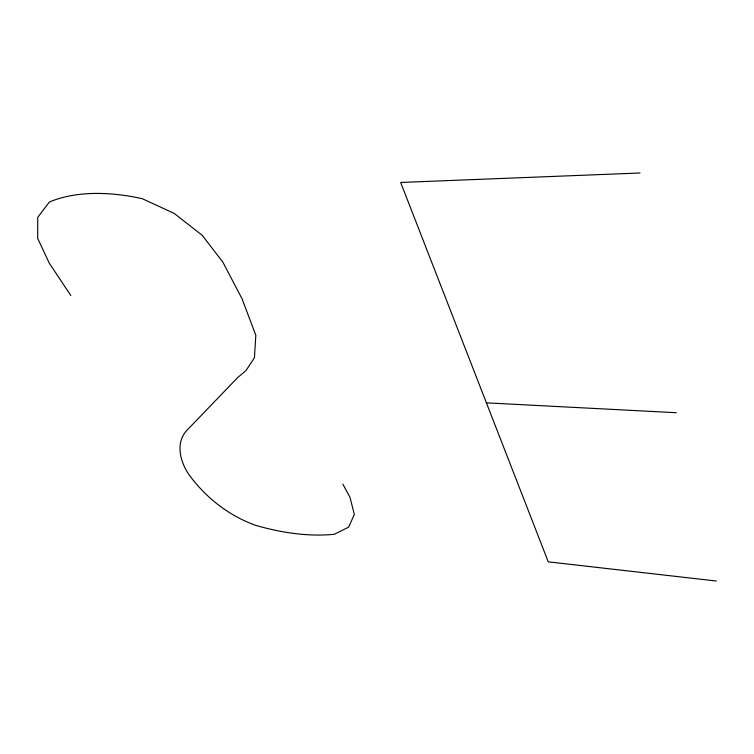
<?xml version="1.0" encoding="UTF-8"?>
<svg xmlns="http://www.w3.org/2000/svg" width="754" height="754" viewBox="0 0 754 754"><rect width="100%" height="100%" fill="white"/><g stroke="black" fill="none" stroke-linecap="round" stroke-linejoin="round"><path stroke-width="1.13" d="M640.042 172.986L400.666 182.459L548.262 561.834L716.3 581.014M486.405 402.843L676.347 412.721M70.829 295.502L49.359 263.306L37.7 238.443L37.719 217.359L49.33 202.063A191.601 104.844 31 0 1 142.148 198.651L174.108 213.363L202.27 235.361L222.901 262.222L242.043 298.763L255.832 335.304L254.437 357.764L245.974 370.591L237.698 377.556L188.472 428.715C173.854 442.042 180.423 464.106 191.205 477.64C207.897 499.318 229.961 516.141 255.842 525.397A176.709 91.573 28.1 0 0 334.38 534.247L348.659 527.15L354.333 514.398L349.941 497.216L342.872 484.143"/></g></svg>
